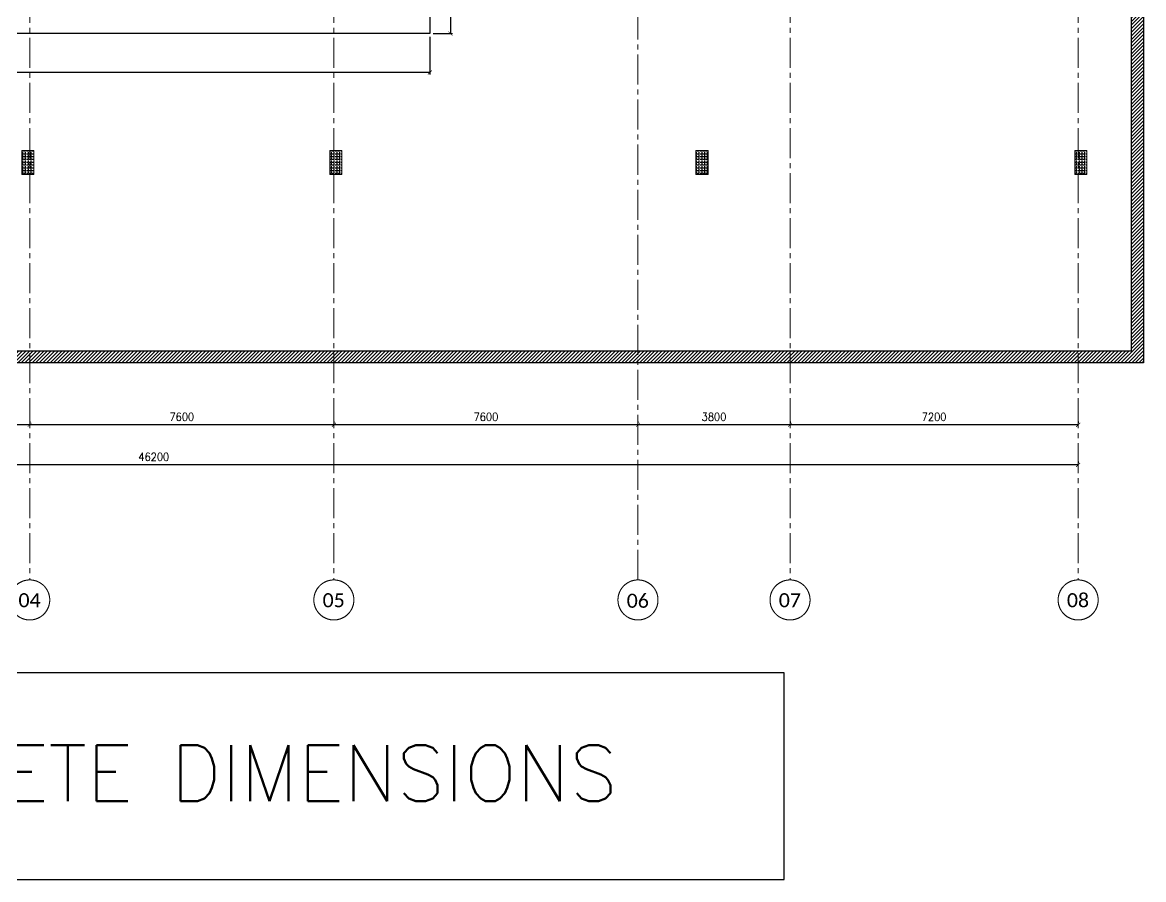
# Model space of a CAD drawing. Header units: millimetres. Extents: x -967280 to 3852, y 2833 to 1955156.
# Drawn here: x -621011 to -592994, y 365125 to 386540 of the extents above; entities that cross this region are included whole.
import ezdxf

# ---------------------------------------------------------------- set-up
doc = ezdxf.new("R2010")
doc.units = ezdxf.units.MM
doc.header["$LTSCALE"] = 1000
doc.header["$PDMODE"] = 35
doc.header["$PDSIZE"] = 25
doc.linetypes.add('Columns_Structural070816$0$CENTER2', pattern=[1.125, 0.75, -0.125, 0.125, -0.125])
doc.linetypes.add('HRZN_Line-Ptrn-Sold', pattern=[9144001.0, 9144000.0, -1])
for name, color, linetype in [('_N-DIM 3', 7, 'Continuous'), ('A-ANNO-TEXT-25', 7, 'Continuous'), ('R.C. footing', 4, 'Continuous'), ('S - BATH Hach', 1, 'Continuous'), ('S - col hach', 1, 'Continuous'), ('S -Beams', 2, 'Continuous')]:
    doc.layers.add(name, color=color, linetype=linetype)
for name, color, linetype, lineweight in [('A-AX-ATT-100', 7, 'HRZN_Line-Ptrn-Sold', 18), ('S - column', 6, 'Continuous', 60), ('ST-000-AXIS', 9, 'Columns_Structural070816$0$CENTER2', 9)]:
    doc.layers.add(name, color=color, linetype=linetype, lineweight=lineweight)
doc.styles.add('Calibri_2', font='calibri.ttf', dxfattribs={"height": 300})
doc.styles.add('ROMANC', font='romanc.shx')
doc.styles.add('TUNELNO', font='romans.shx', dxfattribs={"width": 0.9})
doc.dimstyles.new('Copy(2) of DSEC', dxfattribs={"dimtxt": 200, "dimasz": 100, "dimexe": 50, "dimexo": 80, "dimgap": 100, "dimtad": 1, "dimdec": 0, "dimrnd": 5, "dimzin": 0, "dimdsep": 46, "dimtxsty": 'TUNELNO', "dimblk": 'ARCHTICK', "dimcen": 0.09, "dimclrd": 1, "dimclre": 1, "dimclrt": 3, "dimadec": 0, "dimazin": 0, "dimtfac": 0.78125, "dimtdec": 0, "dimtix": 1, "dimtmove": 2, "dimatfit": 3, "dimldrblk": 'ARCHTICK', "dimfxl": 1, "dimtolj": 1, "dimtzin": 0, "dimarcsym": 0})
pattern_1 = [(90, (-416898.87, -510339.72), (-69.85, 4e-15), [50.8, -19.05]), (180, (-416898.87, -510339.72), (-9e-15, -69.85), [50.8, -19.05])]

# ---------------------------------------------------------------- blocks, each defined once
blk = doc.blocks.new('A$C46269fcd new')
at = {"layer": 'S - BATH Hach', "ltscale": 30, "transparency": 33554483}
h = blk.add_hatch(dxfattribs=at)
h.set_pattern_fill('ANSI31', color=1, scale=20)
h.set_pattern_definition([(45, (643184.17, -484711.8), (-44.9012806, 44.9012806), [])])
h.paths.add_polyline_path([(47835, 35800), (47835, -9200), (-6100, -9200), (-6100, 35800), (-5800, 35800), (-5800, -8900), (47535, -8900), (47535, 35800)])
at = {"layer": 'S - col hach', "true_color": 0xcd6928}
h = blk.add_hatch(dxfattribs=at)
h.set_pattern_fill('ANGLE', color=32, scale=10, angle=90)
h.set_pattern_definition(pattern_1)
h.paths.add_polyline_path([(20100, -3900), (19800, -3900), (19800, -4500), (20100, -4500)])
h = blk.add_hatch(dxfattribs=at)
h.set_pattern_fill('ANGLE', color=32, scale=10, angle=90)
h.set_pattern_definition([(90, (-416798.87, -510339.72), (-69.85, 4e-15), [50.8, -19.05]), (180, (-416798.87, -510339.72), (-9e-15, -69.85), [50.8, -19.05])])
h.paths.add_polyline_path([(27800, -3900), (27500, -3900), (27500, -4500), (27800, -4500)])
h = blk.add_hatch(dxfattribs=at)
h.set_pattern_fill('ANGLE', color=32, scale=10, angle=90)
h.set_pattern_definition(pattern_1)
h.paths.add_polyline_path([(36950, -3900), (36650, -3900), (36650, -4500), (36950, -4500)])
h = blk.add_hatch(dxfattribs=at)
h.set_pattern_fill('ANGLE', color=32, scale=10, angle=90)
h.set_pattern_definition(pattern_1)
h.paths.add_polyline_path([(46415, -3900), (46115, -3900), (46115, -4500), (46415, -4500)])
at = {"layer": 'R.C. footing', "color": 4, "ltscale": 30}
blk.add_lwpolyline([(47835, 35800), (47835, -9200), (-6100, -9200), (-6100, 35800), (-5800, 35800), (-5800, -8900), (47535, -8900), (47535, 35800)], close=True, dxfattribs=at)
at = {"layer": 'S - column', "lineweight": 15}
for points in [[(20100, -3900), (19800, -3900), (19800, -4500), (20100, -4500)], [(27800, -3900), (27500, -3900), (27500, -4500), (27800, -4500)], [(36950, -3900), (36650, -3900), (36650, -4500), (36950, -4500)], [(46415, -3900), (46115, -3900), (46115, -4500), (46415, -4500)]]:
    blk.add_lwpolyline(points, close=True, dxfattribs=at)
blk = doc.blocks.new('_ArchTick')
at = {"color": 0, "linetype": 'ByBlock', "const_width": 0.15}
blk.add_lwpolyline([(-0.5, -0.5), (0.5, 0.5)], dxfattribs=at)
blk = doc.blocks.new('*D498')
at = {"layer": '_N-DIM 3', "color": 1, "lineweight": -2, "ltscale": 30, "transparency": 16777216}
for p, q in [((-610749, 393137), (-610265, 393137)), ((-610315, 393137), (-610315, 386262)), ((-610749, 386262), (-610265, 386262))]:
    blk.add_line(p, q, dxfattribs=at)
at = {"layer": 'Defpoints', "color": 0, "ltscale": 30, "transparency": 16777216}
for p in [(-610829, 393137), (-610829, 386262), (-610315, 386262)]:
    blk.add_point(p, dxfattribs=at)
at = {"layer": '_N-DIM 3', "color": 1, "lineweight": -2, "ltscale": 30, "transparency": 16777216, "xscale": 100, "yscale": 100, "zscale": 100}
for p, rotation in [((-610315, 393137), 90), ((-610315, 386262), 270)]:
    blk.add_blockref('_ArchTick', p, dxfattribs=dict(at, rotation=rotation))
at = {"layer": '_N-DIM 3', "color": 3, "ltscale": 30, "transparency": 16777216, "insert": (-610515, 389700), "char_height": 200, "attachment_point": 5, "rotation": 90, "style": 'TUNELNO'}
blk.add_mtext('\\A1;6875', dxfattribs=at)
blk = doc.blocks.new('*D499')
at = {"layer": '_N-DIM 3', "color": 1, "lineweight": -2, "ltscale": 30, "transparency": 16777216}
for p, q in [((-634645, 386182), (-634645, 385238)), ((-610829, 386182), (-610829, 385238)), ((-610829, 385288), (-634645, 385288))]:
    blk.add_line(p, q, dxfattribs=at)
at = {"layer": 'Defpoints', "color": 0, "ltscale": 30, "transparency": 16777216}
for p in [(-634645, 386262), (-610829, 386262), (-634645, 385288)]:
    blk.add_point(p, dxfattribs=at)
at = {"layer": '_N-DIM 3', "color": 1, "lineweight": -2, "ltscale": 30, "transparency": 16777216, "xscale": 100, "yscale": 100, "zscale": 100, "rotation": 180}
blk.add_blockref('_ArchTick', (-634645, 385288), dxfattribs=at)
at = {"layer": '_N-DIM 3', "color": 1, "lineweight": -2, "ltscale": 30, "transparency": 16777216, "xscale": 100, "yscale": 100, "zscale": 100}
blk.add_blockref('_ArchTick', (-610829, 385288), dxfattribs=at)
at = {"layer": '_N-DIM 3', "color": 3, "ltscale": 30, "transparency": 16777216, "insert": (-622737, 385488), "char_height": 200, "attachment_point": 5, "style": 'TUNELNO'}
blk.add_mtext('\\A1;23815', dxfattribs=at)
blk = doc.blocks.new('Grid - HRZN_G-Datm-Grid-Head-1554275-FIRST FLOOR FFL_1_')
at = {"layer": 'A-AX-ATT-100'}
blk.add_circle((0, 0), 5, dxfattribs=at)
blk = doc.blocks.new('*D1513')
at = {"layer": '_N-DIM 3', "color": 1, "linetype": 'Continuous', "lineweight": -2, "ltscale": 30, "transparency": 16777216}
for p, q in [((555899, 699769), (555899, 699739)), ((563099, 699689), (555899, 699689)), ((563099, 699769), (563099, 699739))]:
    blk.add_line(p, q, dxfattribs=at)
at = {"layer": 'Defpoints', "color": 0, "linetype": 'Continuous', "ltscale": 30, "transparency": 16777216}
for p in [(555899, 699689), (555899, 699689), (563099, 699689)]:
    blk.add_point(p, dxfattribs=at)
at = {"layer": '_N-DIM 3', "color": 1, "linetype": 'Continuous', "lineweight": -2, "ltscale": 30, "transparency": 16777216, "xscale": 100, "yscale": 100, "zscale": 100, "rotation": 180}
blk.add_blockref('_ArchTick', (555899, 699689), dxfattribs=at)
at = {"layer": '_N-DIM 3', "color": 1, "linetype": 'Continuous', "lineweight": -2, "ltscale": 30, "transparency": 16777216, "xscale": 100, "yscale": 100, "zscale": 100}
blk.add_blockref('_ArchTick', (563099, 699689), dxfattribs=at)
at = {"layer": '_N-DIM 3', "color": 3, "linetype": 'Continuous', "ltscale": 30, "transparency": 16777216, "insert": (559499, 699889), "char_height": 200, "attachment_point": 5, "style": 'TUNELNO'}
blk.add_mtext('\\A1;7200', dxfattribs=at)
blk = doc.blocks.new('*D1514')
at = {"layer": '_N-DIM 3', "color": 1, "linetype": 'Continuous', "lineweight": -2, "ltscale": 30, "transparency": 16777216}
for p, q in [((552099, 699769), (552099, 699739)), ((555899, 699689), (552099, 699689)), ((555899, 699769), (555899, 699739))]:
    blk.add_line(p, q, dxfattribs=at)
at = {"layer": 'Defpoints', "color": 0, "linetype": 'Continuous', "ltscale": 30, "transparency": 16777216}
for p in [(552099, 699689), (552099, 699689), (555899, 699689)]:
    blk.add_point(p, dxfattribs=at)
at = {"layer": '_N-DIM 3', "color": 1, "linetype": 'Continuous', "lineweight": -2, "ltscale": 30, "transparency": 16777216, "xscale": 100, "yscale": 100, "zscale": 100, "rotation": 180}
blk.add_blockref('_ArchTick', (552099, 699689), dxfattribs=at)
at = {"layer": '_N-DIM 3', "color": 1, "linetype": 'Continuous', "lineweight": -2, "ltscale": 30, "transparency": 16777216, "xscale": 100, "yscale": 100, "zscale": 100}
blk.add_blockref('_ArchTick', (555899, 699689), dxfattribs=at)
at = {"layer": '_N-DIM 3', "color": 3, "linetype": 'Continuous', "ltscale": 30, "transparency": 16777216, "insert": (553999, 699889), "char_height": 200, "attachment_point": 5, "style": 'TUNELNO'}
blk.add_mtext('\\A1;3800', dxfattribs=at)
blk = doc.blocks.new('*D1515')
at = {"layer": '_N-DIM 3', "color": 1, "linetype": 'Continuous', "lineweight": -2, "ltscale": 30, "transparency": 16777216}
for p, q in [((544499, 699769), (544499, 699739)), ((552099, 699689), (544499, 699689)), ((552099, 699769), (552099, 699739))]:
    blk.add_line(p, q, dxfattribs=at)
at = {"layer": 'Defpoints', "color": 0, "linetype": 'Continuous', "ltscale": 30, "transparency": 16777216}
for p in [(544499, 699689), (544499, 699689), (552099, 699689)]:
    blk.add_point(p, dxfattribs=at)
at = {"layer": '_N-DIM 3', "color": 1, "linetype": 'Continuous', "lineweight": -2, "ltscale": 30, "transparency": 16777216, "xscale": 100, "yscale": 100, "zscale": 100, "rotation": 180}
blk.add_blockref('_ArchTick', (544499, 699689), dxfattribs=at)
at = {"layer": '_N-DIM 3', "color": 1, "linetype": 'Continuous', "lineweight": -2, "ltscale": 30, "transparency": 16777216, "xscale": 100, "yscale": 100, "zscale": 100}
blk.add_blockref('_ArchTick', (552099, 699689), dxfattribs=at)
at = {"layer": '_N-DIM 3', "color": 3, "linetype": 'Continuous', "ltscale": 30, "transparency": 16777216, "insert": (548299, 699889), "char_height": 200, "attachment_point": 5, "style": 'TUNELNO'}
blk.add_mtext('\\A1;7600', dxfattribs=at)
blk = doc.blocks.new('*D1516')
at = {"layer": '_N-DIM 3', "color": 1, "linetype": 'Continuous', "lineweight": -2, "ltscale": 30, "transparency": 16777216}
for p, q in [((536899, 699769), (536899, 699739)), ((544499, 699689), (536899, 699689)), ((544499, 699769), (544499, 699739))]:
    blk.add_line(p, q, dxfattribs=at)
at = {"layer": 'Defpoints', "color": 0, "linetype": 'Continuous', "ltscale": 30, "transparency": 16777216}
for p in [(536899, 699689), (536899, 699689), (544499, 699689)]:
    blk.add_point(p, dxfattribs=at)
at = {"layer": '_N-DIM 3', "color": 1, "linetype": 'Continuous', "lineweight": -2, "ltscale": 30, "transparency": 16777216, "xscale": 100, "yscale": 100, "zscale": 100, "rotation": 180}
blk.add_blockref('_ArchTick', (536899, 699689), dxfattribs=at)
at = {"layer": '_N-DIM 3', "color": 1, "linetype": 'Continuous', "lineweight": -2, "ltscale": 30, "transparency": 16777216, "xscale": 100, "yscale": 100, "zscale": 100}
blk.add_blockref('_ArchTick', (544499, 699689), dxfattribs=at)
at = {"layer": '_N-DIM 3', "color": 3, "linetype": 'Continuous', "ltscale": 30, "transparency": 16777216, "insert": (540699, 699889), "char_height": 200, "attachment_point": 5, "style": 'TUNELNO'}
blk.add_mtext('\\A1;7600', dxfattribs=at)
blk = doc.blocks.new('*D1517')
at = {"layer": '_N-DIM 3', "color": 1, "linetype": 'Continuous', "lineweight": -2, "ltscale": 30, "transparency": 16777216}
for p, q in [((533099, 699769), (533099, 699739)), ((536899, 699689), (533099, 699689)), ((536899, 699769), (536899, 699739))]:
    blk.add_line(p, q, dxfattribs=at)
at = {"layer": 'Defpoints', "color": 0, "linetype": 'Continuous', "ltscale": 30, "transparency": 16777216}
for p in [(533099, 699689), (533099, 699689), (536899, 699689)]:
    blk.add_point(p, dxfattribs=at)
at = {"layer": '_N-DIM 3', "color": 1, "linetype": 'Continuous', "lineweight": -2, "ltscale": 30, "transparency": 16777216, "xscale": 100, "yscale": 100, "zscale": 100, "rotation": 180}
blk.add_blockref('_ArchTick', (533099, 699689), dxfattribs=at)
at = {"layer": '_N-DIM 3', "color": 1, "linetype": 'Continuous', "lineweight": -2, "ltscale": 30, "transparency": 16777216, "xscale": 100, "yscale": 100, "zscale": 100}
blk.add_blockref('_ArchTick', (536899, 699689), dxfattribs=at)
at = {"layer": '_N-DIM 3', "color": 3, "linetype": 'Continuous', "ltscale": 30, "transparency": 16777216, "insert": (534999, 699889), "char_height": 200, "attachment_point": 5, "style": 'TUNELNO'}
blk.add_mtext('\\A1;3800', dxfattribs=at)
blk = doc.blocks.new('*D1520')
at = {"layer": '_N-DIM 3', "color": 1, "linetype": 'Continuous', "lineweight": -2, "ltscale": 30, "transparency": 16777216}
for p, q in [((516899, 698769), (516899, 698739)), ((563099, 698769), (563099, 698739)), ((563099, 698689), (516899, 698689))]:
    blk.add_line(p, q, dxfattribs=at)
at = {"layer": 'Defpoints', "color": 0, "linetype": 'Continuous', "ltscale": 30, "transparency": 16777216}
for p in [(516899, 698689), (516899, 698689), (563099, 698689)]:
    blk.add_point(p, dxfattribs=at)
at = {"layer": '_N-DIM 3', "color": 1, "linetype": 'Continuous', "lineweight": -2, "ltscale": 30, "transparency": 16777216, "xscale": 100, "yscale": 100, "zscale": 100, "rotation": 180}
blk.add_blockref('_ArchTick', (516899, 698689), dxfattribs=at)
at = {"layer": '_N-DIM 3', "color": 1, "linetype": 'Continuous', "lineweight": -2, "ltscale": 30, "transparency": 16777216, "xscale": 100, "yscale": 100, "zscale": 100}
blk.add_blockref('_ArchTick', (563099, 698689), dxfattribs=at)
at = {"layer": '_N-DIM 3', "color": 3, "linetype": 'Continuous', "ltscale": 30, "transparency": 16777216, "insert": (539999, 698889), "char_height": 200, "attachment_point": 5, "style": 'TUNELNO'}
blk.add_mtext('\\A1;46200', dxfattribs=at)
blk = doc.blocks.new('AXES-00')
at = {"layer": 'ST-000-AXIS'}
for p, q in [((536898.9, 750979.6), (536898.9, 695813.8)), ((544498.9, 750979.6), (544498.9, 695813.8)), ((552098.9, 695813.8), (552098.9, 750979.6)), ((555898.9, 750979.6), (555898.9, 695813.8)), ((563098.9, 750979.6), (563098.9, 695813.8))]:
    blk.add_line(p, q, dxfattribs=at)
at = {"layer": 'A-AX-ATT-100', "xscale": 99.99999999999993, "yscale": 99.99999999999993, "zscale": 99.99999999999993, "rotation": 180}
for p in [(536898.9, 695313.8), (544498.9, 695313.8), (555898.9, 695313.8), (563098.9, 695313.8)]:
    blk.add_blockref('Grid - HRZN_G-Datm-Grid-Head-1554275-FIRST FLOOR FFL_1_', p, dxfattribs=at)
at = {"layer": 'A-AX-ATT-100', "xscale": 99.99999999999993, "yscale": 99.99999999999993, "zscale": 99.99999999999993}
blk.add_blockref('Grid - HRZN_G-Datm-Grid-Head-1554275-FIRST FLOOR FFL_1_', (552098.9, 695313.8), dxfattribs=at)
at = {"layer": 'A-AX-ATT-100', "linetype": 'Continuous', "lineweight": 13, "char_height": 350, "width": 673.417, "attachment_point": 1, "style": 'Calibri_2'}
for s, insert in [('04', (536618, 695481.8)), ('05', (544218, 695481.8)), ('06', (551817.7, 695468.8)), ('07', (555618, 695481.8)), ('08', (562818, 695481.8))]:
    blk.add_mtext(s, dxfattribs=dict(at, insert=insert))
at = {"layer": '_N-DIM 3', "color": 3, "linetype": 'Continuous', "ltscale": 30}
for base, p1, p2, picture, middle in [((533098.9, 699688.7), (536898.9, 699688.7), (533098.9, 699688.7), '*D1517', (534998.9, 699888.7)), ((536898.9, 699688.7), (544498.9, 699688.7), (536898.9, 699688.7), '*D1516', (540698.9, 699888.7)), ((544498.9, 699688.7), (552098.9, 699688.7), (544498.9, 699688.7), '*D1515', (548298.9, 699888.7)), ((552098.9, 699688.7), (555898.9, 699688.7), (552098.9, 699688.7), '*D1514', (553998.9, 699888.7)), ((555898.9, 699688.7), (563098.9, 699688.7), (555898.9, 699688.7), '*D1513', (559498.9, 699888.7)), ((516898.9, 698688.7), (563098.9, 698688.7), (516898.9, 698688.7), '*D1520', (539998.9, 698888.7))]:
    dim = blk.add_linear_dim(base=base, p1=p1, p2=p2, dimstyle='Copy(2) of DSEC', dxfattribs=at)
    dim.commit()
    dim.dimension.update_dxf_attribs({"geometry": picture, "text_midpoint": middle})

msp = doc.modelspace()

# ---------------------------------------------------------------- linework, layer by layer
at = {"layer": 'R.C. footing'}
msp.add_lwpolyline([(-610828.7, 393137.4), (-610828.7, 386262.3), (-634632, 386262.3), (-634632, 414787.3), (-610828.7, 414787.3), (-610828.7, 404237.4), (-606038.1, 404237.4), (-606038.1, 396837.4), (-609078.7, 396837.4), (-609078.7, 393137.4)], close=True, dxfattribs=at)
at = {"layer": 'S -Beams'}
msp.add_lwpolyline([(-633938.3, 365125.2), (-601971.8, 365125.2), (-601971.8, 370288), (-633938.3, 370288)], close=True, dxfattribs=at)

# ---------------------------------------------------------------- block references
at = {"layer": '_N-DIM 3', "color": 6, "linetype": 'Continuous', "ltscale": 30}
msp.add_blockref('AXES-00', (-1157727.6, -323202.4), dxfattribs=at)
at = {"layer": 'S - column', "color": 7, "true_color": 0xffffff}
msp.add_blockref('A$C46269fcd new', (-640828.7, 387237.4), dxfattribs=at)

# ---------------------------------------------------------------- texts
at = {"layer": 'A-ANNO-TEXT-25', "insert": (-633258.6, 368485.8), "char_height": 1400, "attachment_point": 1, "style": 'ROMANC'}
msp.add_mtext_dynamic_manual_height_columns('{\\Fsimplex|c0;RAFT CONCRETE DIMENSIONS}', width=31286.765, gutter_width=8268.9, heights=[0], dxfattribs=at)

# ---------------------------------------------------------------- dimensions: what is measured, and where the dimension line sits
at = {"layer": '_N-DIM 3', "ltscale": 30}
dim = msp.add_linear_dim(base=(-610315.4, 386262.3), p1=(-610828.7, 393137.4), p2=(-610828.7, 386262.3), angle=90, dimstyle='Copy(2) of DSEC', dxfattribs=at)
dim.commit()
dim.dimension.update_dxf_attribs({"geometry": '*D498', "text_midpoint": (-610515.4, 389699.8)})
dim = msp.add_linear_dim(base=(-634645.2307, 385287.939), p1=(-610828.6901, 386262.303), p2=(-634645.2307, 386262.303), dimstyle='Copy(2) of DSEC', dxfattribs=at)
dim.commit()
dim.dimension.update_dxf_attribs({"geometry": '*D499', "text_midpoint": (-622736.9604, 385487.939)})

doc.saveas('drawing.dxf')
